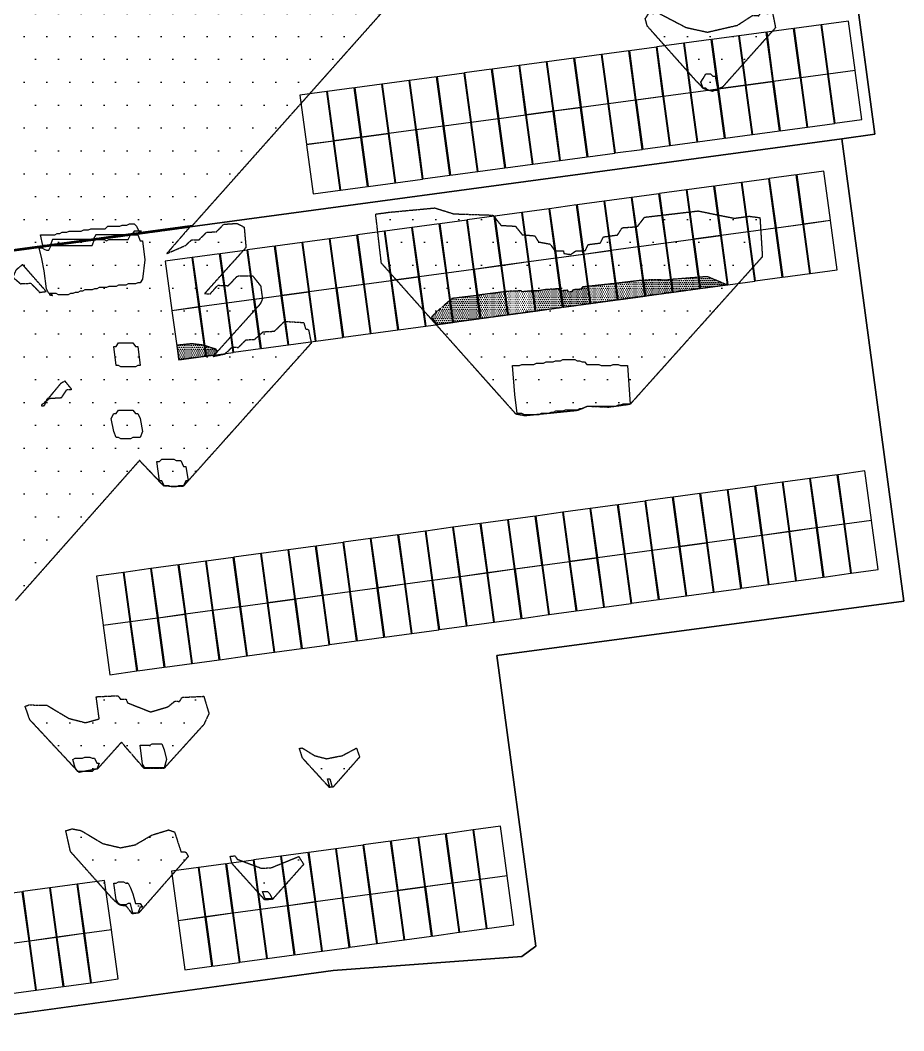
# Model space of a CAD drawing. Header units: millimetres. Extents: x -245826 to 350363, y -160205 to 260795.
# Drawn here: x 38892 to 75684, y -33783 to 8296 of the extents above; entities that cross this region are included whole.
import ezdxf

# ---------------------------------------------------------------- set-up
doc = ezdxf.new("R2010")
doc.units = ezdxf.units.MM
doc.linetypes.add('DASHED', pattern=[1.524, 1.27, -0.254])
for name, color, linetype in [('Module', 7, 'ByLayer'), ('Obstruction', 7, 'ByLayer'), ('Ridge Line', 7, 'ByLayer'), ('Shading', 8, 'DASHED'), ('Unit Area Boundary', 7, 'ByLayer')]:
    doc.layers.add(name, color=color, linetype=linetype)

# ---------------------------------------------------------------- blocks, each defined once
blk = doc.blocks.new('*U0')
at = {"layer": 'Unit Area Boundary', "color": 2}
blk.add_polyline3d([(65156, 73133, 16333), (74483, 3548, 16333), (73104, 3363, 16333), (75684, -15888, 16333), (58744, -18158, 16333), (60367, -30264, 16333), (59773, -30689, 16333), (51926, -31279, 16333), (33618, -33783, 16333), (31973, -21753, 16333), (1173, -25964, 16333)], dxfattribs=at)
at = {"flags": 1}
for tag in ['unit_id', 'unit_name', 'parapet_height', 'ground_elevation', 'is_enable_parapet']:
    blk.add_attdef(tag, (0, 0), '', height=2.5, dxfattribs=at)
blk = doc.blocks.new('*U1')
at = {"layer": 'Ridge Line', "color": 30}
for p, q in [((74483, 3548, 13743), (67036, 59108, 14232)), ((73104, 3363, 13743), (74483, 3548, 13743)), ((4771, -5873, 13749), (73104, 3363, 13743)), ((73104, 3363, 10899), (4771, -5873, 10658)), ((75684, -15888, 10899), (73104, 3363, 10899)), ((58744, -18158, 10839), (75684, -15888, 10899)), ((60367, -30264, 10839), (58744, -18158, 10839)), ((59773, -30689, 10837), (60367, -30264, 10839)), ((51926, -31279, 10810), (59773, -30689, 10837)), ((33618, -33783, 10745), (51926, -31279, 10810))]:
    blk.add_line(p, q, dxfattribs=at)
at = {"flags": 1}
for tag in ['unit_id', 'unit_name']:
    blk.add_attdef(tag, (0, 0), '', height=2.5, dxfattribs=at)
blk = doc.blocks.new('*U6')
at = {"layer": 'Module', "color": 0}
blk.add_polyline3d([(0, 0, 0), (112.4, 15.2, 0), (84.7, 219.6, 119.1), (-27.6, 204.4, 119.1)], close=True, dxfattribs=at)
at = {"flags": 1}
for tag in ['mounting-hole-spacing1', 'mounting-hole-spacing2', 'module-material', 'vmpo', 'voco', 'silicon-material', 'panel-length', 'panel-width', 'panel-height', 'userid', 'theme', 'note', 'name', 'pmax', 'company-name', 'id', 'impo', 'isco']:
    blk.add_attdef(tag, (0, 0), '', height=2.5, dxfattribs=at)
blk = doc.blocks.new('*U7')
at = {"layer": 'Module', "color": 31}
for p in [(7139.4, 591.1, 1545.2), (7253.8, 606.5, 1545.2), (6796.4, 544.7, 1545.2), (6910.7, 560.2, 1545.2), (7025.1, 575.6, 1545.2), (6453.3, 498.3, 1545.2), (6567.7, 513.8, 1545.2), (6682, 529.2, 1545.2), (6224.6, 467.4, 1545.2), (6338.9, 482.8, 1545.2), (5881.5, 421, 1545.2), (5995.9, 436.5, 1545.2), (6110.2, 451.9, 1545.2), (5538.4, 374.6, 1545.2), (5652.8, 390.1, 1545.2), (5767.1, 405.5, 1545.2), (7167.3, 384.9, 1425.1), (7281.7, 400.4, 1425.1), (5195.3, 328.2, 1545.2), (5309.7, 343.7, 1545.2), (5424.1, 359.1, 1545.2), (6824.2, 338.5, 1425.1), (6938.6, 354, 1425.1), (7053, 369.5, 1425.1), (5081, 312.8, 1545.2), (6481.2, 292.2, 1425.1), (6595.5, 307.6, 1425.1), (6709.9, 323.1, 1425.1), (6138.1, 245.8, 1425), (6252.4, 261.2, 1425), (6366.8, 276.7, 1425), (5909.4, 214.8, 1425.1), (6023.7, 230.3, 1425.1), (5566.3, 168.5, 1425.1), (5680.6, 183.9, 1425.1), (5795, 199.4, 1425.1), (5223.2, 122.1, 1425.1), (5337.6, 137.5, 1425.1), (5451.9, 153, 1425.1), (5108.9, 106.6, 1425.1)]:
    blk.add_blockref('*U6', p, dxfattribs=at)
at = {"flags": 1}
for tag in ['offset-x', 'offset-y', 'mode', 'tilt', 'azimuth', 'align', 'array-mode', 'panel-x', 'panel-y', 'panel-per-row', 'bracket-type', 'bracket-value', 'row-per-array']:
    blk.add_attdef(tag, (0, 0), '', height=2.5, dxfattribs=at)
blk = doc.blocks.new('*U8')
at = {"layer": 'Module', "color": 0}
blk.add_polyline3d([(0, 0, 0), (112.4, 15.4, 0), (84.4, 219.8, 119.1), (-28, 204.4, 119.1)], close=True, dxfattribs=at)
at = {"flags": 1}
for tag in ['mounting-hole-spacing1', 'mounting-hole-spacing2', 'module-material', 'vmpo', 'voco', 'silicon-material', 'panel-length', 'panel-width', 'panel-height', 'userid', 'theme', 'note', 'name', 'pmax', 'company-name', 'id', 'impo', 'isco']:
    blk.add_attdef(tag, (0, 0), '', height=2.5, dxfattribs=at)
blk = doc.blocks.new('*U9')
at = {"layer": 'Module', "color": 41}
for p in [(6922, -50, 1259.7), (7036.3, -34.4, 1259.7), (7150.6, -18.7, 1259.7), (6693.3, -81.3, 1259.7), (6807.6, -65.7, 1259.7), (6350.3, -128.2, 1259.7), (6464.6, -112.6, 1259.7), (6579, -96.9, 1259.7), (6007.3, -175.1, 1256.5), (6121.6, -159.5, 1256.5), (6236, -143.9, 1256.5), (5778.6, -206.4, 1256.5), (5893, -190.8, 1256.5), (5435.6, -253.4, 1256.5), (5549.9, -237.7, 1256.5), (5664.3, -222.1, 1256.5), (6950.2, -256.1, 1139.6), (7064.5, -240.5, 1139.6), (7178.8, -224.8, 1139.6), (5092.6, -300.3, 1256.5), (5206.9, -284.6, 1256.5), (5321.3, -269, 1256.5), (6607.2, -303, 1139.6), (6721.5, -287.4, 1139.6), (6835.8, -271.8, 1139.6), (4863.9, -331.6, 1256.5), (4978.3, -315.9, 1256.5), (6378.5, -334.3, 1139.6), (6492.8, -318.7, 1139.6), (4520.9, -378.5, 1256.5), (4635.3, -362.8, 1256.5), (4749.6, -347.2, 1256.5), (6035.5, -381.2, 1136.4), (6149.8, -365.6, 1136.4), (6264.2, -350, 1136.4), (5692.5, -428.2, 1136.4), (5806.8, -412.5, 1136.4), (5921.1, -396.9, 1136.4), (5463.8, -459.5, 1136.4), (5578.1, -443.8, 1136.4), (5120.8, -506.4, 1136.4), (5235.1, -490.7, 1136.4), (5349.5, -475.1, 1136.4), (4777.8, -553.3, 1136.4), (4892.1, -537.7, 1136.4), (5006.5, -522, 1136.4), (4549.1, -584.6, 1136.4), (4663.5, -568.9, 1136.4), (7321.4, -1267.1, 1259.7), (7092.8, -1298.4, 1259.7), (7207.1, -1282.8, 1259.7), (6749.7, -1345.3, 1259.7), (6864.1, -1329.7, 1259.7), (6978.4, -1314, 1259.7), (6406.7, -1392.2, 1256.5), (6521.1, -1376.6, 1259.7), (6635.4, -1361, 1259.7), (6063.7, -1439.2, 1256.5), (6178.1, -1423.5, 1256.5), (6292.4, -1407.9, 1256.5), (5835.1, -1470.5, 1256.5), (5949.4, -1454.8, 1256.5), (7349.6, -1473.2, 1139.6), (5492.1, -1517.4, 1256.5), (5606.4, -1501.7, 1256.5), (5720.7, -1486.1, 1256.5), (7006.6, -1520.1, 1139.6), (7120.9, -1504.5, 1139.6), (7235.3, -1488.9, 1139.6), (5149.1, -1564.3, 1256.5), (5263.4, -1548.7, 1256.5), (5377.7, -1533, 1256.5), (6777.9, -1551.4, 1139.6), (6892.3, -1535.8, 1139.6), (4920.4, -1595.6, 1256.5), (5034.7, -1579.9, 1256.5), (6434.9, -1598.3, 1136.4), (6549.3, -1582.7, 1139.6), (6663.6, -1567.1, 1139.6), (4577.4, -1642.5, 1256.5), (4691.7, -1626.9, 1256.5), (4806.1, -1611.2, 1256.5), (6091.9, -1645.3, 1136.4), (6206.3, -1629.6, 1136.4), (6320.6, -1614, 1136.4), (4234.4, -1689.4, 1256.5), (4348.7, -1673.8, 1256.5), (4463, -1658.2, 1256.5), (5748.9, -1692.2, 1136.4), (5863.3, -1676.6, 1136.4), (5977.6, -1660.9, 1136.4), (5520.3, -1723.5, 1136.4), (5634.6, -1707.8, 1136.4), (5177.3, -1770.4, 1136.4), (5291.6, -1754.8, 1136.4), (5405.9, -1739.1, 1136.4), (4834.2, -1817.3, 1136.4), (4948.6, -1801.7, 1136.4), (5062.9, -1786, 1136.4), (4605.6, -1848.6, 1136.4), (4719.9, -1833, 1136.4), (4262.6, -1895.5, 1136.4), (4376.9, -1879.9, 1136.4), (4491.2, -1864.3, 1136.4), (5576, -2777.6, 1256.6), (5690.3, -2762, 1256.6), (5804.6, -2746.4, 1256.6), (5233, -2824.6, 1256.6), (5347.3, -2808.9, 1256.6), (5461.6, -2793.3, 1256.6), (5004.3, -2855.9, 1256.6), (5118.6, -2840.2, 1256.6), (4661.3, -2902.8, 1256.6), (4775.6, -2887.1, 1256.6), (4889.9, -2871.5, 1257), (4546.9, -2918.4, 1256.6), (5832.8, -2952.5, 1136.5), (4042, -2987.5, 1248.4), (4156.4, -2971.8, 1248.4), (5604.2, -2983.7, 1136.5), (5718.5, -2968.1, 1136.5), (3813.4, -3018.8, 1248.4), (3927.7, -3003.1, 1248.4), (5261.1, -3030.7, 1136.5), (5375.5, -3015, 1136.5), (5489.8, -2999.4, 1136.5), (4918.1, -3077.6, 1136.5), (5032.5, -3062, 1136.5), (5146.8, -3046.3, 1136.5), (4689.5, -3108.9, 1136.5), (4803.8, -3093.2, 1136.5), (4575.1, -3124.5, 1136.5), (4070.2, -3193.6, 1128.3), (4184.6, -3177.9, 1128.3), (3841.6, -3224.9, 1128.3), (3955.9, -3209.2, 1128.3)]:
    blk.add_blockref('*U8', p, dxfattribs=at)
at = {"flags": 1}
for tag in ['offset-x', 'offset-y', 'mode', 'tilt', 'azimuth', 'align', 'array-mode', 'panel-x', 'panel-y', 'panel-per-row', 'bracket-type', 'bracket-value', 'row-per-array']:
    blk.add_attdef(tag, (0, 0), '', height=2.5, dxfattribs=at)
blk = doc.blocks.new('*U61')
at = {"layer": 'Obstruction', "color": 1}
blk.add_polyline3d([(67236, 5715, 14629), (67336, 5865, 14629), (67436, 6065, 14629), (67536, 6065, 14629), (67636, 6065, 14629), (67736, 5965, 14629), (67836, 5965, 14629), (67836, 5965, 14629), (67936, 5365, 14629), (67936, 5365, 14629), (67836, 5365, 14629), (67736, 5365, 14629), (67636, 5365, 14629), (67536, 5365, 14629), (67436, 5465, 14629), (67336, 5465, 14629), (67336, 5465, 14629)], close=True, dxfattribs=at)
at = {"flags": 1}
for tag in ['height', 'shape']:
    blk.add_attdef(tag, (0, 0), '', height=2.5, dxfattribs=at)
blk = doc.blocks.new('*U68')
at = {"layer": 'Obstruction', "color": 1}
blk.add_polyline3d([(39736, -635, 17129), (39836, -635, 17129), (39936, -635, 17129), (40036, -635, 17129), (40136, -635, 17129), (40236, -635, 17129), (40336, -635, 17129), (40436, -585, 17129), (40536, -585, 17129), (40636, -535, 17129), (40736, -535, 17129), (40836, -535, 17129), (40936, -485, 17129), (41036, -485, 17129), (41136, -485, 17129), (41236, -485, 17129), (41336, -485, 17129), (41436, -485, 17129), (41536, -435, 17129), (41636, -435, 17129), (41736, -435, 17129), (41836, -385, 17129), (41936, -385, 17129), (42036, -385, 17129), (42136, -385, 17129), (42236, -385, 17129), (42336, -385, 17129), (42436, -385, 17129), (42536, -285, 17129), (42636, -285, 17129), (42736, -285, 17129), (42836, -285, 17129), (42936, -285, 17129), (43036, -285, 17129), (43136, -235, 17129), (43236, -235, 17129), (43336, -235, 17129), (43436, -185, 17129), (43536, -185, 17129), (43636, -185, 17129), (43736, -285, 17129), (43836, -485, 17129), (43836, -485, 17129), (43936, -485, 17129), (43936, -485, 17129), (43836, -485, 17129), (43736, -485, 17129), (43636, -485, 17129), (43536, -635, 17129), (43436, -635, 17129), (43336, -635, 17129), (43236, -635, 17129), (43136, -635, 17129), (43036, -635, 17129), (42936, -635, 17129), (42836, -635, 17129), (42736, -635, 17129), (42636, -635, 17129), (42536, -635, 17129), (42436, -635, 17129), (42336, -635, 17129), (42236, -635, 17129), (42136, -635, 17129), (42036, -635, 17129), (41936, -835, 17129), (41836, -835, 17129), (41736, -835, 17129), (41636, -835, 17129), (41536, -835, 17129), (41436, -835, 17129), (41336, -835, 17129), (41236, -835, 17129), (41136, -835, 17129), (41036, -835, 17129), (40936, -835, 17129), (40836, -835, 17129), (40736, -835, 17129), (40636, -835, 17129), (40536, -835, 17129), (40436, -835, 17129), (40336, -835, 17129), (40236, -835, 17129), (40136, -1085, 17129), (40036, -1085, 17129), (39936, -1085, 17129), (39836, -1085, 17129), (39836, -1085, 17129)], close=True, dxfattribs=at)
at = {"flags": 1}
for tag in ['height', 'shape']:
    blk.add_attdef(tag, (0, 0), '', height=2.5, dxfattribs=at)
blk = doc.blocks.new('*U95')
at = {"layer": 'Obstruction', "color": 1}
blk.add_polyline3d([(39686, -1185, 18779), (39786, -1185, 18779), (39886, -1235, 18779), (39986, -1285, 18779), (40086, -1285, 18779), (40186, -1085, 18779), (40286, -1085, 18779), (40386, -1085, 18779), (40486, -1085, 18779), (40586, -1085, 18779), (40686, -1085, 18779), (40786, -1085, 18779), (40886, -1085, 18779), (40986, -1085, 18779), (41086, -1085, 18779), (41186, -1085, 18779), (41286, -1085, 18779), (41386, -1085, 18779), (41486, -1085, 18779), (41586, -1085, 18779), (41686, -1085, 18779), (41786, -1085, 18779), (41886, -1085, 18779), (41986, -835, 18779), (42086, -835, 18779), (42186, -835, 18779), (42286, -835, 18779), (42386, -835, 18779), (42486, -885, 18779), (42586, -835, 18779), (42686, -835, 18779), (42786, -835, 18779), (42886, -835, 18779), (42986, -835, 18779), (43086, -835, 18779), (43186, -835, 18779), (43286, -835, 18779), (43386, -835, 18779), (43486, -635, 18779), (43586, -635, 18779), (43686, -635, 18779), (43786, -635, 18779), (43886, -885, 18779), (43986, -885, 18779), (43986, -885, 18779), (44086, -1685, 18779), (44086, -1685, 18779), (43986, -2485, 18779), (43886, -2635, 18779), (43786, -2635, 18779), (43686, -2685, 18779), (43586, -2685, 18779), (43486, -2685, 18779), (43386, -2685, 18779), (43286, -2735, 18779), (43186, -2735, 18779), (43086, -2735, 18779), (42986, -2735, 18779), (42886, -2785, 18779), (42786, -2785, 18779), (42686, -2785, 18779), (42586, -2785, 18779), (42486, -2835, 18779), (42386, -2835, 18779), (42286, -2835, 18779), (42186, -2835, 18779), (42086, -2885, 18779), (41986, -2885, 18779), (41886, -2935, 18779), (41786, -2935, 18779), (41686, -2935, 18779), (41586, -2935, 18779), (41486, -2985, 18779), (41386, -2985, 18779), (41286, -3035, 18779), (41186, -3035, 18779), (41086, -3085, 18779), (40986, -3085, 18779), (40886, -3135, 18779), (40786, -3135, 18779), (40686, -3135, 18779), (40586, -3135, 18779), (40486, -3135, 18779), (40386, -3085, 18779), (40286, -3085, 18779), (40186, -3085, 18779), (40086, -3085, 18779), (39986, -2885, 18779), (39886, -2135, 18779), (39786, -1635, 18779), (39786, -1635, 18779)], close=True, dxfattribs=at)
at = {"flags": 1}
for tag in ['height', 'shape']:
    blk.add_attdef(tag, (0, 0), '', height=2.5, dxfattribs=at)
blk = doc.blocks.new('*U96')
at = {"layer": 'Obstruction', "color": 1}
blk.add_polyline3d([(44586, -10085, 12629), (44686, -10085, 12629), (44786, -9985, 12629), (44886, -9985, 12629), (44986, -9985, 12629), (45086, -9985, 12629), (45186, -9985, 12629), (45286, -9985, 12629), (45386, -10035, 12629), (45486, -10035, 12629), (45586, -10035, 12629), (45686, -10285, 12629), (45786, -10285, 12629), (45786, -10285, 12629), (45886, -10885, 12629), (45886, -10885, 12629), (45786, -10885, 12629), (45686, -11085, 12629), (45586, -11085, 12629), (45486, -11085, 12629), (45386, -11135, 12629), (45286, -11135, 12629), (45186, -11135, 12629), (45086, -11085, 12629), (44986, -11085, 12629), (44886, -11085, 12629), (44786, -10885, 12629), (44686, -10885, 12629), (44686, -10885, 12629)], close=True, dxfattribs=at)
at = {"flags": 1}
for tag in ['height', 'shape']:
    blk.add_attdef(tag, (0, 0), '', height=2.5, dxfattribs=at)
blk = doc.blocks.new('*U97')
at = {"layer": 'Obstruction', "color": 1}
blk.add_polyline3d([(48986, -27985, 11279), (49086, -27985, 11279), (49186, -27985, 11279), (49286, -28085, 11279), (49286, -28085, 11279), (49386, -28285, 11279), (49386, -28285, 11279), (49286, -28285, 11279), (49186, -28285, 11279), (49086, -28285, 11279), (49086, -28285, 11279)], close=True, dxfattribs=at)
at = {"flags": 1}
for tag in ['height', 'shape']:
    blk.add_attdef(tag, (0, 0), '', height=2.5, dxfattribs=at)
blk = doc.blocks.new('*U98')
at = {"layer": 'Obstruction', "color": 1}
blk.add_polyline3d([(51686, -23285, 11229), (51786, -23285, 11229), (51786, -23285, 11229), (51886, -23635, 11229), (51886, -23635, 11229), (51786, -23635, 11229), (51786, -23635, 11229)], close=True, dxfattribs=at)
at = {"flags": 1}
for tag in ['height', 'shape']:
    blk.add_attdef(tag, (0, 0), '', height=2.5, dxfattribs=at)
blk = doc.blocks.new('*U99')
at = {"layer": 'Obstruction', "color": 1}
blk.add_polyline3d([(59386, -6085, 12829), (59486, -6085, 12829), (59586, -6085, 12829), (59686, -6085, 12829), (59786, -6035, 12829), (59886, -6035, 12829), (59986, -6035, 12829), (60086, -6035, 12829), (60186, -6035, 12829), (60286, -6035, 12829), (60386, -5985, 12829), (60486, -5985, 12829), (60586, -5985, 12829), (60686, -5985, 12829), (60786, -5935, 12829), (60886, -5935, 12829), (60986, -5935, 12829), (61086, -5935, 12829), (61186, -5885, 12829), (61286, -5885, 12829), (61386, -5885, 12829), (61486, -5835, 12829), (61586, -5835, 12829), (61686, -5835, 12829), (61786, -5835, 12829), (61886, -5835, 12829), (61986, -5835, 12829), (62086, -5885, 12829), (62186, -5885, 12829), (62286, -5935, 12829), (62386, -5935, 12829), (62486, -6035, 12829), (62586, -6035, 12829), (62686, -6035, 12829), (62786, -6035, 12829), (62886, -6035, 12829), (62986, -6035, 12829), (63086, -6085, 12829), (63186, -6085, 12829), (63286, -6085, 12829), (63386, -6085, 12829), (63486, -6085, 12829), (63586, -6035, 12829), (63686, -6035, 12829), (63786, -6035, 12829), (63886, -6085, 12829), (63986, -6085, 12829), (64086, -6085, 12829), (64186, -6085, 12829), (64186, -6085, 12829), (64286, -7685, 12829), (64286, -7685, 12829), (64186, -7685, 12829), (64086, -7685, 12829), (63986, -7685, 12829), (63886, -7735, 12829), (63786, -7735, 12829), (63686, -7785, 12829), (63586, -7785, 12829), (63486, -7785, 12829), (63386, -7785, 12829), (63286, -7785, 12829), (63186, -7785, 12829), (63086, -7785, 12829), (62986, -7785, 12829), (62886, -7785, 12829), (62786, -7785, 12829), (62686, -7785, 12829), (62586, -7785, 12829), (62486, -7785, 12829), (62386, -7835, 12829), (62286, -7885, 12829), (62186, -7885, 12829), (62086, -7935, 12829), (61986, -7935, 12829), (61886, -7935, 12829), (61786, -7935, 12829), (61686, -7935, 12829), (61586, -7935, 12829), (61486, -7985, 12829), (61386, -7985, 12829), (61286, -7985, 12829), (61186, -7985, 12829), (61086, -8035, 12829), (60986, -8035, 12829), (60886, -8085, 12829), (60786, -8085, 12829), (60686, -8085, 12829), (60586, -8085, 12829), (60486, -8135, 12829), (60386, -8135, 12829), (60286, -8135, 12829), (60186, -8135, 12829), (60086, -8135, 12829), (59986, -8135, 12829), (59886, -8135, 12829), (59786, -8085, 12829), (59686, -8085, 12829), (59586, -8085, 12829), (59486, -7285, 12829), (59486, -7285, 12829)], close=True, dxfattribs=at)
at = {"flags": 1}
for tag in ['height', 'shape']:
    blk.add_attdef(tag, (0, 0), '', height=2.5, dxfattribs=at)
blk = doc.blocks.new('*U102')
at = {"layer": 'Obstruction', "color": 1}
blk.add_polyline3d([(41086, -22485, 11479), (41186, -22435, 11479), (41286, -22435, 11479), (41386, -22435, 11479), (41486, -22435, 11479), (41586, -22385, 11479), (41686, -22385, 11479), (41786, -22385, 11479), (41886, -22435, 11479), (41986, -22435, 11479), (42086, -22635, 11479), (42086, -22635, 11479), (42186, -22635, 11479), (42186, -22635, 11479), (42086, -22885, 11479), (41986, -22885, 11479), (41886, -22985, 11479), (41786, -22985, 11479), (41686, -22985, 11479), (41586, -22985, 11479), (41486, -22985, 11479), (41386, -22985, 11479), (41286, -22985, 11479), (41186, -22835, 11479), (41186, -22835, 11479)], close=True, dxfattribs=at)
at = {"flags": 1}
for tag in ['height', 'shape']:
    blk.add_attdef(tag, (0, 0), '', height=2.5, dxfattribs=at)
blk = doc.blocks.new('*U103')
at = {"layer": 'Obstruction', "color": 1}
blk.add_polyline3d([(42786, -5285, 12379), (42886, -5285, 12379), (42986, -5135, 12379), (43086, -5135, 12379), (43186, -5135, 12379), (43286, -5135, 12379), (43386, -5135, 12379), (43486, -5135, 12379), (43586, -5135, 12379), (43686, -5285, 12379), (43786, -5285, 12379), (43786, -5285, 12379), (43886, -6085, 12379), (43886, -6085, 12379), (43786, -6085, 12379), (43686, -6135, 12379), (43586, -6135, 12379), (43486, -6135, 12379), (43386, -6135, 12379), (43286, -6135, 12379), (43186, -6135, 12379), (43086, -6135, 12379), (42986, -6085, 12379), (42886, -6085, 12379), (42886, -6085, 12379)], close=True, dxfattribs=at)
at = {"flags": 1}
for tag in ['height', 'shape']:
    blk.add_attdef(tag, (0, 0), '', height=2.5, dxfattribs=at)
blk = doc.blocks.new('*U105')
at = {"layer": 'Obstruction', "color": 1}
blk.add_polyline3d([(42686, -8285, 12579), (42786, -8085, 12579), (42886, -8085, 12579), (42986, -7935, 12579), (43086, -7935, 12579), (43186, -7935, 12579), (43286, -7935, 12579), (43386, -7935, 12579), (43486, -7935, 12579), (43586, -7935, 12579), (43686, -8085, 12579), (43786, -8085, 12579), (43886, -8285, 12579), (43886, -8285, 12579), (43986, -8835, 12579), (43986, -8835, 12579), (43886, -9085, 12579), (43786, -9085, 12579), (43686, -9085, 12579), (43586, -9085, 12579), (43486, -9135, 12579), (43386, -9135, 12579), (43286, -9135, 12579), (43186, -9135, 12579), (43086, -9135, 12579), (42986, -9085, 12579), (42886, -9085, 12579), (42786, -8835, 12579), (42786, -8835, 12579)], close=True, dxfattribs=at)
at = {"flags": 1}
for tag in ['height', 'shape']:
    blk.add_attdef(tag, (0, 0), '', height=2.5, dxfattribs=at)
blk = doc.blocks.new('*U106')
at = {"layer": 'Obstruction', "color": 1}
blk.add_polyline3d([(43886, -21885, 11429), (43986, -21885, 11429), (44086, -21885, 11429), (44186, -21885, 11429), (44286, -21885, 11429), (44386, -21835, 11429), (44486, -21835, 11429), (44586, -21835, 11429), (44686, -21835, 11429), (44786, -21835, 11429), (44886, -22085, 11429), (44886, -22085, 11429), (44986, -22485, 11429), (44986, -22485, 11429), (44886, -22835, 11429), (44786, -22835, 11429), (44686, -22835, 11429), (44586, -22835, 11429), (44486, -22835, 11429), (44386, -22835, 11429), (44286, -22835, 11429), (44186, -22835, 11429), (44086, -22835, 11429), (43986, -22685, 11429), (43986, -22685, 11429)], close=True, dxfattribs=at)
at = {"flags": 1}
for tag in ['height', 'shape']:
    blk.add_attdef(tag, (0, 0), '', height=2.5, dxfattribs=at)
blk = doc.blocks.new('*U107')
at = {"layer": 'Obstruction', "color": 1}
blk.add_polyline3d([(42786, -27635, 11479), (42886, -27635, 11479), (42986, -27585, 11479), (43086, -27585, 11479), (43186, -27585, 11479), (43286, -27635, 11479), (43386, -27635, 11479), (43486, -27835, 11479), (43586, -28085, 11479), (43686, -28485, 11479), (43786, -28485, 11479), (43886, -28485, 11479), (43886, -28485, 11479), (43986, -28635, 11479), (43986, -28635, 11479), (43886, -28635, 11479), (43786, -28885, 11479), (43686, -28885, 11479), (43586, -28885, 11479), (43486, -28485, 11479), (43386, -28485, 11479), (43286, -28535, 11479), (43186, -28535, 11479), (43086, -28535, 11479), (42986, -28485, 11479), (42886, -28335, 11479), (42886, -28335, 11479)], close=True, dxfattribs=at)
at = {"flags": 1}
for tag in ['height', 'shape']:
    blk.add_attdef(tag, (0, 0), '', height=2.5, dxfattribs=at)
blk = doc.blocks.new('*U183')
at = {"layer": 'Obstruction', "color": 1}
blk.add_polyline3d([(67236, 5715, 14629), (67336, 5865, 14629), (67436, 6065, 14629), (67536, 6065, 14629), (67636, 6065, 14629), (67736, 5965, 14629), (67836, 5965, 14629), (67836, 5965, 14629), (67936, 5365, 14629), (67936, 5365, 14629), (67836, 5365, 14629), (67736, 5365, 14629), (67636, 5365, 14629), (67536, 5365, 14629), (67436, 5465, 14629), (67336, 5465, 14629), (67336, 5465, 14629)], close=True, dxfattribs=at)
at = {"flags": 1}
for tag in ['height', 'shape']:
    blk.add_attdef(tag, (0, 0), '', height=2.5, dxfattribs=at)
blk = doc.blocks.new('*U190')
at = {"layer": 'Obstruction', "color": 1}
blk.add_polyline3d([(39736, -635, 17129), (39836, -635, 17129), (39936, -635, 17129), (40036, -635, 17129), (40136, -635, 17129), (40236, -635, 17129), (40336, -635, 17129), (40436, -585, 17129), (40536, -585, 17129), (40636, -535, 17129), (40736, -535, 17129), (40836, -535, 17129), (40936, -485, 17129), (41036, -485, 17129), (41136, -485, 17129), (41236, -485, 17129), (41336, -485, 17129), (41436, -485, 17129), (41536, -435, 17129), (41636, -435, 17129), (41736, -435, 17129), (41836, -385, 17129), (41936, -385, 17129), (42036, -385, 17129), (42136, -385, 17129), (42236, -385, 17129), (42336, -385, 17129), (42436, -385, 17129), (42536, -285, 17129), (42636, -285, 17129), (42736, -285, 17129), (42836, -285, 17129), (42936, -285, 17129), (43036, -285, 17129), (43136, -235, 17129), (43236, -235, 17129), (43336, -235, 17129), (43436, -185, 17129), (43536, -185, 17129), (43636, -185, 17129), (43736, -285, 17129), (43836, -485, 17129), (43836, -485, 17129), (43936, -485, 17129), (43936, -485, 17129), (43836, -485, 17129), (43736, -485, 17129), (43636, -485, 17129), (43536, -635, 17129), (43436, -635, 17129), (43336, -635, 17129), (43236, -635, 17129), (43136, -635, 17129), (43036, -635, 17129), (42936, -635, 17129), (42836, -635, 17129), (42736, -635, 17129), (42636, -635, 17129), (42536, -635, 17129), (42436, -635, 17129), (42336, -635, 17129), (42236, -635, 17129), (42136, -635, 17129), (42036, -635, 17129), (41936, -835, 17129), (41836, -835, 17129), (41736, -835, 17129), (41636, -835, 17129), (41536, -835, 17129), (41436, -835, 17129), (41336, -835, 17129), (41236, -835, 17129), (41136, -835, 17129), (41036, -835, 17129), (40936, -835, 17129), (40836, -835, 17129), (40736, -835, 17129), (40636, -835, 17129), (40536, -835, 17129), (40436, -835, 17129), (40336, -835, 17129), (40236, -835, 17129), (40136, -1085, 17129), (40036, -1085, 17129), (39936, -1085, 17129), (39836, -1085, 17129), (39836, -1085, 17129)], close=True, dxfattribs=at)
at = {"flags": 1}
for tag in ['height', 'shape']:
    blk.add_attdef(tag, (0, 0), '', height=2.5, dxfattribs=at)
blk = doc.blocks.new('*U217')
at = {"layer": 'Obstruction', "color": 1}
blk.add_polyline3d([(39686, -1185, 18779), (39786, -1185, 18779), (39886, -1235, 18779), (39986, -1285, 18779), (40086, -1285, 18779), (40186, -1085, 18779), (40286, -1085, 18779), (40386, -1085, 18779), (40486, -1085, 18779), (40586, -1085, 18779), (40686, -1085, 18779), (40786, -1085, 18779), (40886, -1085, 18779), (40986, -1085, 18779), (41086, -1085, 18779), (41186, -1085, 18779), (41286, -1085, 18779), (41386, -1085, 18779), (41486, -1085, 18779), (41586, -1085, 18779), (41686, -1085, 18779), (41786, -1085, 18779), (41886, -1085, 18779), (41986, -835, 18779), (42086, -835, 18779), (42186, -835, 18779), (42286, -835, 18779), (42386, -835, 18779), (42486, -885, 18779), (42586, -835, 18779), (42686, -835, 18779), (42786, -835, 18779), (42886, -835, 18779), (42986, -835, 18779), (43086, -835, 18779), (43186, -835, 18779), (43286, -835, 18779), (43386, -835, 18779), (43486, -635, 18779), (43586, -635, 18779), (43686, -635, 18779), (43786, -635, 18779), (43886, -885, 18779), (43986, -885, 18779), (43986, -885, 18779), (44086, -1685, 18779), (44086, -1685, 18779), (43986, -2485, 18779), (43886, -2635, 18779), (43786, -2635, 18779), (43686, -2685, 18779), (43586, -2685, 18779), (43486, -2685, 18779), (43386, -2685, 18779), (43286, -2735, 18779), (43186, -2735, 18779), (43086, -2735, 18779), (42986, -2735, 18779), (42886, -2785, 18779), (42786, -2785, 18779), (42686, -2785, 18779), (42586, -2785, 18779), (42486, -2835, 18779), (42386, -2835, 18779), (42286, -2835, 18779), (42186, -2835, 18779), (42086, -2885, 18779), (41986, -2885, 18779), (41886, -2935, 18779), (41786, -2935, 18779), (41686, -2935, 18779), (41586, -2935, 18779), (41486, -2985, 18779), (41386, -2985, 18779), (41286, -3035, 18779), (41186, -3035, 18779), (41086, -3085, 18779), (40986, -3085, 18779), (40886, -3135, 18779), (40786, -3135, 18779), (40686, -3135, 18779), (40586, -3135, 18779), (40486, -3135, 18779), (40386, -3085, 18779), (40286, -3085, 18779), (40186, -3085, 18779), (40086, -3085, 18779), (39986, -2885, 18779), (39886, -2135, 18779), (39786, -1635, 18779), (39786, -1635, 18779)], close=True, dxfattribs=at)
at = {"flags": 1}
for tag in ['height', 'shape']:
    blk.add_attdef(tag, (0, 0), '', height=2.5, dxfattribs=at)
blk = doc.blocks.new('*U218')
at = {"layer": 'Obstruction', "color": 1}
blk.add_polyline3d([(44586, -10085, 12629), (44686, -10085, 12629), (44786, -9985, 12629), (44886, -9985, 12629), (44986, -9985, 12629), (45086, -9985, 12629), (45186, -9985, 12629), (45286, -9985, 12629), (45386, -10035, 12629), (45486, -10035, 12629), (45586, -10035, 12629), (45686, -10285, 12629), (45786, -10285, 12629), (45786, -10285, 12629), (45886, -10885, 12629), (45886, -10885, 12629), (45786, -10885, 12629), (45686, -11085, 12629), (45586, -11085, 12629), (45486, -11085, 12629), (45386, -11135, 12629), (45286, -11135, 12629), (45186, -11135, 12629), (45086, -11085, 12629), (44986, -11085, 12629), (44886, -11085, 12629), (44786, -10885, 12629), (44686, -10885, 12629), (44686, -10885, 12629)], close=True, dxfattribs=at)
at = {"flags": 1}
for tag in ['height', 'shape']:
    blk.add_attdef(tag, (0, 0), '', height=2.5, dxfattribs=at)
blk = doc.blocks.new('*U219')
at = {"layer": 'Obstruction', "color": 1}
blk.add_polyline3d([(48986, -27985, 11279), (49086, -27985, 11279), (49186, -27985, 11279), (49286, -28085, 11279), (49286, -28085, 11279), (49386, -28285, 11279), (49386, -28285, 11279), (49286, -28285, 11279), (49186, -28285, 11279), (49086, -28285, 11279), (49086, -28285, 11279)], close=True, dxfattribs=at)
at = {"flags": 1}
for tag in ['height', 'shape']:
    blk.add_attdef(tag, (0, 0), '', height=2.5, dxfattribs=at)
blk = doc.blocks.new('*U220')
at = {"layer": 'Obstruction', "color": 1}
blk.add_polyline3d([(51686, -23285, 11229), (51786, -23285, 11229), (51786, -23285, 11229), (51886, -23635, 11229), (51886, -23635, 11229), (51786, -23635, 11229), (51786, -23635, 11229)], close=True, dxfattribs=at)
at = {"flags": 1}
for tag in ['height', 'shape']:
    blk.add_attdef(tag, (0, 0), '', height=2.5, dxfattribs=at)
blk = doc.blocks.new('*U221')
at = {"layer": 'Obstruction', "color": 1}
blk.add_polyline3d([(59386, -6085, 12829), (59486, -6085, 12829), (59586, -6085, 12829), (59686, -6085, 12829), (59786, -6035, 12829), (59886, -6035, 12829), (59986, -6035, 12829), (60086, -6035, 12829), (60186, -6035, 12829), (60286, -6035, 12829), (60386, -5985, 12829), (60486, -5985, 12829), (60586, -5985, 12829), (60686, -5985, 12829), (60786, -5935, 12829), (60886, -5935, 12829), (60986, -5935, 12829), (61086, -5935, 12829), (61186, -5885, 12829), (61286, -5885, 12829), (61386, -5885, 12829), (61486, -5835, 12829), (61586, -5835, 12829), (61686, -5835, 12829), (61786, -5835, 12829), (61886, -5835, 12829), (61986, -5835, 12829), (62086, -5885, 12829), (62186, -5885, 12829), (62286, -5935, 12829), (62386, -5935, 12829), (62486, -6035, 12829), (62586, -6035, 12829), (62686, -6035, 12829), (62786, -6035, 12829), (62886, -6035, 12829), (62986, -6035, 12829), (63086, -6085, 12829), (63186, -6085, 12829), (63286, -6085, 12829), (63386, -6085, 12829), (63486, -6085, 12829), (63586, -6035, 12829), (63686, -6035, 12829), (63786, -6035, 12829), (63886, -6085, 12829), (63986, -6085, 12829), (64086, -6085, 12829), (64186, -6085, 12829), (64186, -6085, 12829), (64286, -7685, 12829), (64286, -7685, 12829), (64186, -7685, 12829), (64086, -7685, 12829), (63986, -7685, 12829), (63886, -7735, 12829), (63786, -7735, 12829), (63686, -7785, 12829), (63586, -7785, 12829), (63486, -7785, 12829), (63386, -7785, 12829), (63286, -7785, 12829), (63186, -7785, 12829), (63086, -7785, 12829), (62986, -7785, 12829), (62886, -7785, 12829), (62786, -7785, 12829), (62686, -7785, 12829), (62586, -7785, 12829), (62486, -7785, 12829), (62386, -7835, 12829), (62286, -7885, 12829), (62186, -7885, 12829), (62086, -7935, 12829), (61986, -7935, 12829), (61886, -7935, 12829), (61786, -7935, 12829), (61686, -7935, 12829), (61586, -7935, 12829), (61486, -7985, 12829), (61386, -7985, 12829), (61286, -7985, 12829), (61186, -7985, 12829), (61086, -8035, 12829), (60986, -8035, 12829), (60886, -8085, 12829), (60786, -8085, 12829), (60686, -8085, 12829), (60586, -8085, 12829), (60486, -8135, 12829), (60386, -8135, 12829), (60286, -8135, 12829), (60186, -8135, 12829), (60086, -8135, 12829), (59986, -8135, 12829), (59886, -8135, 12829), (59786, -8085, 12829), (59686, -8085, 12829), (59586, -8085, 12829), (59486, -7285, 12829), (59486, -7285, 12829)], close=True, dxfattribs=at)
at = {"flags": 1}
for tag in ['height', 'shape']:
    blk.add_attdef(tag, (0, 0), '', height=2.5, dxfattribs=at)
blk = doc.blocks.new('*U224')
at = {"layer": 'Obstruction', "color": 1}
blk.add_polyline3d([(41086, -22485, 11479), (41186, -22435, 11479), (41286, -22435, 11479), (41386, -22435, 11479), (41486, -22435, 11479), (41586, -22385, 11479), (41686, -22385, 11479), (41786, -22385, 11479), (41886, -22435, 11479), (41986, -22435, 11479), (42086, -22635, 11479), (42086, -22635, 11479), (42186, -22635, 11479), (42186, -22635, 11479), (42086, -22885, 11479), (41986, -22885, 11479), (41886, -22985, 11479), (41786, -22985, 11479), (41686, -22985, 11479), (41586, -22985, 11479), (41486, -22985, 11479), (41386, -22985, 11479), (41286, -22985, 11479), (41186, -22835, 11479), (41186, -22835, 11479)], close=True, dxfattribs=at)
at = {"flags": 1}
for tag in ['height', 'shape']:
    blk.add_attdef(tag, (0, 0), '', height=2.5, dxfattribs=at)
blk = doc.blocks.new('*U225')
at = {"layer": 'Obstruction', "color": 1}
blk.add_polyline3d([(42786, -5285, 12379), (42886, -5285, 12379), (42986, -5135, 12379), (43086, -5135, 12379), (43186, -5135, 12379), (43286, -5135, 12379), (43386, -5135, 12379), (43486, -5135, 12379), (43586, -5135, 12379), (43686, -5285, 12379), (43786, -5285, 12379), (43786, -5285, 12379), (43886, -6085, 12379), (43886, -6085, 12379), (43786, -6085, 12379), (43686, -6135, 12379), (43586, -6135, 12379), (43486, -6135, 12379), (43386, -6135, 12379), (43286, -6135, 12379), (43186, -6135, 12379), (43086, -6135, 12379), (42986, -6085, 12379), (42886, -6085, 12379), (42886, -6085, 12379)], close=True, dxfattribs=at)
at = {"flags": 1}
for tag in ['height', 'shape']:
    blk.add_attdef(tag, (0, 0), '', height=2.5, dxfattribs=at)
blk = doc.blocks.new('*U227')
at = {"layer": 'Obstruction', "color": 1}
blk.add_polyline3d([(42686, -8285, 12579), (42786, -8085, 12579), (42886, -8085, 12579), (42986, -7935, 12579), (43086, -7935, 12579), (43186, -7935, 12579), (43286, -7935, 12579), (43386, -7935, 12579), (43486, -7935, 12579), (43586, -7935, 12579), (43686, -8085, 12579), (43786, -8085, 12579), (43886, -8285, 12579), (43886, -8285, 12579), (43986, -8835, 12579), (43986, -8835, 12579), (43886, -9085, 12579), (43786, -9085, 12579), (43686, -9085, 12579), (43586, -9085, 12579), (43486, -9135, 12579), (43386, -9135, 12579), (43286, -9135, 12579), (43186, -9135, 12579), (43086, -9135, 12579), (42986, -9085, 12579), (42886, -9085, 12579), (42786, -8835, 12579), (42786, -8835, 12579)], close=True, dxfattribs=at)
at = {"flags": 1}
for tag in ['height', 'shape']:
    blk.add_attdef(tag, (0, 0), '', height=2.5, dxfattribs=at)
blk = doc.blocks.new('*U228')
at = {"layer": 'Obstruction', "color": 1}
blk.add_polyline3d([(43886, -21885, 11429), (43986, -21885, 11429), (44086, -21885, 11429), (44186, -21885, 11429), (44286, -21885, 11429), (44386, -21835, 11429), (44486, -21835, 11429), (44586, -21835, 11429), (44686, -21835, 11429), (44786, -21835, 11429), (44886, -22085, 11429), (44886, -22085, 11429), (44986, -22485, 11429), (44986, -22485, 11429), (44886, -22835, 11429), (44786, -22835, 11429), (44686, -22835, 11429), (44586, -22835, 11429), (44486, -22835, 11429), (44386, -22835, 11429), (44286, -22835, 11429), (44186, -22835, 11429), (44086, -22835, 11429), (43986, -22685, 11429), (43986, -22685, 11429)], close=True, dxfattribs=at)
at = {"flags": 1}
for tag in ['height', 'shape']:
    blk.add_attdef(tag, (0, 0), '', height=2.5, dxfattribs=at)
blk = doc.blocks.new('*U229')
at = {"layer": 'Obstruction', "color": 1}
blk.add_polyline3d([(42786, -27635, 11479), (42886, -27635, 11479), (42986, -27585, 11479), (43086, -27585, 11479), (43186, -27585, 11479), (43286, -27635, 11479), (43386, -27635, 11479), (43486, -27835, 11479), (43586, -28085, 11479), (43686, -28485, 11479), (43786, -28485, 11479), (43886, -28485, 11479), (43886, -28485, 11479), (43986, -28635, 11479), (43986, -28635, 11479), (43886, -28635, 11479), (43786, -28885, 11479), (43686, -28885, 11479), (43586, -28885, 11479), (43486, -28485, 11479), (43386, -28485, 11479), (43286, -28535, 11479), (43186, -28535, 11479), (43086, -28535, 11479), (42986, -28485, 11479), (42886, -28335, 11479), (42886, -28335, 11479)], close=True, dxfattribs=at)
at = {"flags": 1}
for tag in ['height', 'shape']:
    blk.add_attdef(tag, (0, 0), '', height=2.5, dxfattribs=at)

msp = doc.modelspace()

# ---------------------------------------------------------------- hatches: boundary and pattern name
at = {"layer": 'Shading'}
h = msp.add_hatch(dxfattribs=at)
h.set_pattern_fill('DOTS', scale=600)
h.paths.add_polyline_path([(17254, 17054), (17075, 19250), (20924, 19771), (21246, 19418), (21806, 19335), (21959, 19078), (23171, 18806), (23801, 18495), (24626, 18488), (24955, 18374), (25483, 18524), (25583, 18657), (25934, 18665), (26034, 18797), (26799, 18940), (27147, 19265), (27498, 19273), (27880, 19642), (28308, 19660), (28761, 20078), (29306, 20112), (29830, 20580), (31612, 20742), (31830, 20573), (32255, 18014), (32138, 17720), (32104, 16526), (31859, 16017), (30388, 14431), (30819, 13855), (31034, 14003), (31424, 14016), (31485, 14143), (31914, 14161), (32185, 14476), (32537, 14484), (32918, 14852), (33606, 14985), (33800, 15289), (34603, 15437), (34869, 15790), (35821, 15999), (36606, 15986), (36671, 15797), (36787, 15812), (37384, 11690), (37504, 11667), (37177, 11187), (37461, 10829), (37813, 10837), (37902, 11047), (38215, 11050), (38520, 10536), (38795, 10533), (38884, 10744), (39197, 10746), (39507, 10194), (39699, 10220), (39755, 10386), (40063, 10428), (40177, 10165), (40293, 10181), (40373, 9875), (40533, 9857), (40622, 10067), (40776, 10088), (40935, 10070), (41005, 9841), (41280, 9839), (41369, 10049), (41523, 10070), (41682, 10052), (41757, 9785), (41917, 9767), (42083, 9987), (42396, 9990), (42597, 9660), (42879, 9897), (43115, 9889), (43185, 9661), (43378, 9687), (43429, 9892), (43835, 9788), (43890, 9954), (44275, 10007), (44326, 10212), (44771, 10113), (44821, 10318), (45250, 10337), (45306, 10503), (45745, 10443), (45801, 10609), (46345, 10644), (46401, 10810), (46686, 10729), (46840, 10750), (46896, 10916), (47402, 10945), (47751, 11548), (48037, 11467), (48191, 11488), (48247, 11654), (48873, 11660), (49399, 12405), (49690, 12286), (49861, 12467), (50680, 12499), (51311, 13338), (51640, 13224), (51807, 13444), (52823, 13463), (53670, 14450), (53916, 14364), (54165, 14557), (55500, 14539), (55808, 14581), (55974, 14801), (56529, 14758), (55464, 15961), (55169, 18142), (56027, 18178), (56165, 18316), (56627, 18379), (57129, 17852), (57668, 17925), (58006, 17455), (58468, 17518), (58713, 17154), (59142, 17173), (59305, 16838), (59690, 16890), (59749, 16740), (60057, 16781), (60199, 16602), (60545, 16649), (60605, 16499), (60918, 16501), (60978, 16351), (61763, 16338), (62213, 16201), (63237, 16458), (63298, 16586), (64145, 16700), (64300, 16999), (64768, 17022), (64962, 17326), (65506, 17360), (65766, 17752), (66393, 17758), (66763, 18204), (67511, 18187), (67913, 18400), (68265, 18408), (68564, 17933), (68835, 16225), (62817, 9424), (61991, 9153), (61475, 9202), (57964, 13128), (46057, -259), (38550, -1275), (32233, 5720), (30978, 4282), (28889, 4078), (28675, 4208), (24690, 8743), (24043, 8893), (23726, 9207), (17535, 16140), (17254, 17054)])
h = msp.add_hatch(dxfattribs=at)
h.set_pattern_fill('DOTS', scale=600)
h.paths.add_polyline_path([(64921, 8361), (65115, 8664), (65351, 8657), (66617, 7995), (67506, 7799), (68760, 8087), (69372, 8487), (69647, 8485), (69780, 8661), (70011, 8693), (70219, 8602), (70342, 7984), (68130, 5504), (67722, 5330), (67355, 5439), (67081, 5719), (65001, 8054), (64921, 8361)])
h = msp.add_hatch(dxfattribs=at)
h.set_pattern_fill('DOTS', scale=600)
h.paths.add_polyline_path([(54239, 299), (56158, 480), (56944, 234), (58577, 180), (58912, -245), (59512, -281), (59797, -634), (60319, -681), (60472, -935), (60960, -1025), (61158, -1312), (61513, -1303), (61529, -1418), (61812, -1458), (62030, -1311), (62425, -1297), (62549, -1045), (63055, -977), (63180, -725), (63764, -646), (63961, -345), (64589, -300), (64893, 94), (67118, 355), (68626, 50), (69249, 134), (69693, 77), (69794, -1554), (64282, -7704), (63386, -7825), (62509, -7787), (62096, -7961), (59905, -8178), (59539, -8110), (53931, -1819), (53694, 225), (54239, 299)])
h = msp.add_hatch(dxfattribs=at)
h.set_pattern_fill('DOTS', scale=600)
h.paths.add_polyline_path([(45956, -312), (44995, -1421), (45782, -1079), (46028, -850), (46345, -847), (46659, -530), (47054, -516), (47368, -199), (47918, -164), (48217, -319), (48292, -1171), (46569, -3088), (46808, -3095), (47117, -2740), (47555, -2759), (47937, -2355), (48570, -2347), (48905, -2772), (48978, -3311), (48887, -3519), (46922, -5703), (47423, -5596), (47704, -5324), (47981, -5325), (48295, -5009), (48651, -5000), (49004, -4678), (49477, -4653), (49897, -4244), (50697, -4292), (50772, -4556), (50894, -4579), (51011, -5151), (45672, -11120), (44878, -11110), (43860, -10034), (38700, -15862), (38472, -15932), (37883, -16560), (37644, -16553), (37496, -16338), (36951, -16412), (36569, -16228), (33056, -12238), (32329, -12728), (31968, -12699), (31517, -12290), (29570, -12553), (24758, -7172), (24766, -7523), (24598, -7742), (19293, -13668), (16684, -14020), (16242, -13688), (14830, -13801), (11057, -9650), (4592, -16673), (3993, -16636), (1462, -16979), (1202, -16818), (-1135, -14196), (5547, -13176), (4803, -5913), (15662, -4406), (14359, -5914), (14642, -5954), (14889, -6312), (15200, -6270), (15410, -6359), (15564, -6613), (16007, -6670), (16161, -6924), (16810, -7032), (17524, -7327), (18019, -7182), (18339, -6904), (18728, -6851), (19047, -6573), (19626, -6455), (19756, -6242), (20169, -6069), (23406, -5670), (23263, -5494), (23149, -4648), (24789, -4465), (24851, -4339), (25397, -4266), (26313, -4298), (26476, -4041), (26754, -4043), (26855, -3912), (29981, -3568), (30492, -4125), (31082, -4085), (31378, -4515), (31933, -4518), (32141, -4881), (32336, -4855), (30225, -2438), (45956, -312)])
h.paths.add_polyline_path([(38991, -1880), (38706, -2114), (38586, -2404), (38900, -2675), (39334, -2656), (39703, -3037), (39975, -3000), (38991, -1880)], flags=16)
h.paths.add_polyline_path([(37712, -3267), (36640, -4430), (36544, -4600), (37468, -4396), (38379, -4391), (38464, -4144), (37712, -3267)], flags=16)
h.paths.add_polyline_path([(40185, -3089), (40108, -3100), (40113, -3138), (40235, -3161), (40185, -3089)], flags=16)
h.paths.add_polyline_path([(32375, -4850), (32336, -4855), (32341, -4894), (32380, -4888), (32375, -4850)], flags=16)
h.paths.add_polyline_path([(32896, -4897), (32712, -5000), (32821, -5220), (33216, -5206), (33275, -5355), (33670, -5341), (33769, -5484), (33969, -5496), (34254, -5262), (34877, -5177), (35129, -4987), (34329, -4938), (33950, -5068), (32896, -4897)], flags=16)
h.paths.add_polyline_path([(35157, -4904), (35118, -4910), (35124, -4948), (35163, -4943), (35157, -4904)], flags=16)
h.paths.add_polyline_path([(40757, -6732), (40573, -6836), (40062, -7453), (40612, -7418), (40843, -7073), (41043, -7086), (40757, -6732)], flags=16)
h.paths.add_polyline_path([(40062, -7453), (40023, -7458), (40028, -7497), (40067, -7492), (40062, -7453)], flags=16)
h.paths.add_polyline_path([(40028, -7497), (39989, -7502), (39994, -7541), (40033, -7535), (40028, -7497)], flags=16)
h.paths.add_polyline_path([(39994, -7541), (39781, -7726), (39786, -7764), (39903, -7749), (39994, -7541)], flags=16)
h = msp.add_hatch(dxfattribs=at)
h.set_pattern_fill('DOTS', color=1, scale=50)
h.paths.add_polyline_path([(64838, -2528), (64928, -3181), (66050, -3028), (65979, -2514), (65686, -2532), (65462, -2509), (64838, -2528)])
h = msp.add_hatch(dxfattribs=at)
h.set_pattern_fill('DOTS', color=1, scale=50)
h.paths.add_polyline_path([(66000, -2500), (66072, -3025), (67194, -2871), (67131, -2411), (66000, -2500)])
h = msp.add_hatch(dxfattribs=at)
h.set_pattern_fill('DOTS', color=1, scale=50)
h.paths.add_polyline_path([(67154, -2408), (67217, -2868), (68305, -2719), (67503, -2382), (67154, -2408)])
h = msp.add_hatch(dxfattribs=at)
h.set_pattern_fill('DOTS', color=1, scale=50)
h.paths.add_polyline_path([(60242, -2972), (60357, -3807), (61476, -3653), (61381, -2958), (61334, -2888), (60810, -2916), (60446, -2977), (60242, -2972)])
h = msp.add_hatch(dxfattribs=at)
h.set_pattern_fill('DOTS', color=1, scale=50)
h.paths.add_polyline_path([(62314, -2808), (62237, -2906), (61908, -2929), (61851, -3013), (61741, -3029), (61684, -2949), (61406, -2976), (61498, -3650), (62620, -3497), (62524, -2791), (62314, -2808)])
h = msp.add_hatch(dxfattribs=at)
h.set_pattern_fill('DOTS', color=1, scale=50)
h.paths.add_polyline_path([(62546, -2788), (62643, -3494), (63762, -3341), (63670, -2667), (62546, -2788)])
h = msp.add_hatch(dxfattribs=at)
h.set_pattern_fill('DOTS', color=1, scale=50)
h.paths.add_polyline_path([(63709, -2661), (63694, -2674), (63785, -3338), (64907, -3184), (64818, -2531), (63709, -2661)])
h = msp.add_hatch(dxfattribs=at)
h.set_pattern_fill('DOTS', color=1, scale=50)
h.paths.add_polyline_path([(56870, -3292), (56800, -3356), (56926, -4276), (58045, -4123), (57915, -3170), (56870, -3292)])
h = msp.add_hatch(dxfattribs=at)
h.set_pattern_fill('DOTS', color=1, scale=50)
h.paths.add_polyline_path([(57936, -3157), (58068, -4120), (59190, -3966), (59059, -3014), (57936, -3157)])
h = msp.add_hatch(dxfattribs=at)
h.set_pattern_fill('DOTS', color=1, scale=50)
h.paths.add_polyline_path([(59080, -3000), (59212, -3963), (60334, -3810), (60220, -2975), (59779, -3013), (59743, -2975), (59080, -3000)])
h = msp.add_hatch(dxfattribs=at)
h.set_pattern_fill('DOTS', color=1, scale=50)
h.paths.add_polyline_path([(56767, -3382), (56330, -3758), (56004, -4075), (56266, -4366), (56903, -4279), (56780, -3380), (56767, -3382)])
h = msp.add_hatch(dxfattribs=at)
h.set_pattern_fill('DOTS', color=1, scale=50)
h.paths.add_polyline_path([(45410, -5241), (45492, -5840), (46614, -5687), (46554, -5248), (46541, -5239), (46039, -5177), (45410, -5241)])
h = msp.add_hatch(dxfattribs=at)
h.set_pattern_fill('DOTS', color=1, scale=50)
h.paths.add_polyline_path([(46578, -5256), (46636, -5684), (46966, -5639), (47099, -5500), (47053, -5409), (46578, -5256)])
h = msp.add_hatch(dxfattribs=at)
h.set_pattern_fill('DOTS', scale=600)
h.paths.add_polyline_path([(39249, -20213), (40004, -20229), (40910, -20772), (41609, -20952), (42182, -20796), (42057, -19873), (42963, -19829), (43062, -19972), (43301, -19979), (43361, -20127), (44324, -20506), (45048, -20291), (45334, -20057), (45533, -20069), (45629, -19899), (46535, -19855), (46751, -20570), (46536, -21030), (44880, -22859), (44046, -22855), (43107, -21768), (42107, -22882), (41334, -23025), (39293, -20834), (39098, -20273), (39249, -20213)])
h = msp.add_hatch(dxfattribs=at)
h.set_pattern_fill('DOTS', scale=600)
h.paths.add_polyline_path([(50632, -22004), (51151, -22325), (51645, -22454), (52301, -22326), (52893, -22011), (53023, -22385), (51923, -23631), (51767, -23652), (50650, -22432), (50515, -22019), (50632, -22004)])
h = msp.add_hatch(dxfattribs=at)
h.set_pattern_fill('DOTS', scale=600)
h.paths.add_polyline_path([(41056, -25374), (41422, -25442), (42328, -25985), (43066, -26160), (43684, -26037), (44382, -25629), (45067, -25419), (45316, -25503), (45586, -26328), (45786, -26340), (45890, -26522), (43829, -28876), (43557, -28913), (43315, -28593), (43032, -28553), (42762, -28315), (40986, -26323), (40789, -25449), (41056, -25374)])
h = msp.add_hatch(dxfattribs=at)
h.set_pattern_fill('DOTS', scale=600)
h.paths.add_polyline_path([(47829, -26495), (47928, -26638), (48930, -27012), (49325, -26998), (50490, -26527), (50693, -26852), (49385, -28321), (49068, -28325), (47715, -26824), (47635, -26521), (47829, -26495)])

# ---------------------------------------------------------------- linework, layer by layer
at = {"layer": 'Shading', "linetype": 'DASHED'}
for points in [[(57964, 13128, 13847), (46057, -259, 13747), (38550, -1275, 13747), (32233, 5720, 13815), (30978, 4282, 13805), (28889, 4078, 13805), (28675, 4208, 13807), (24690, 8743, 13851)], [(30225, -2438, 10749), (45956, -312, 10804), (45956, -312, 10804), (44995, -1421, 10801), (45782, -1079, 10803), (46028, -850, 10804), (46345, -847, 10805), (46659, -530, 10807), (47054, -516, 10808), (47368, -199, 10809), (47918, -164, 10811), (48217, -319, 10812), (48292, -1171, 10812), (46569, -3088, 10805), (46808, -3095, 10806), (47117, -2740, 10807), (47555, -2759, 10809), (47937, -2355, 10810), (48570, -2347, 10812), (48905, -2772, 10813), (48978, -3311, 10813), (48887, -3519, 10813), (46922, -5703, 10805), (47423, -5596, 10807), (47704, -5324, 10808), (47981, -5325, 10809), (48295, -5009, 10810), (48651, -5000, 10812), (49004, -4678, 10813), (49477, -4653, 10815), (49897, -4244, 10816), (50697, -4292, 10819), (50772, -4556, 10819), (50894, -4579, 10819), (51011, -5151, 10820), (45672, -11120, 10798), (44878, -11110, 10796), (43860, -10034, 10793), (38700, -15862, 10772)]]:
    msp.add_polyline3d(points, dxfattribs=at)
for points in [[(64921, 8361, 13797), (65115, 8664, 13800), (65351, 8657, 13799), (66617, 7995, 13792), (67506, 7799, 13789), (68760, 8087, 13790), (69372, 8487, 13793), (69647, 8485, 13793), (69780, 8661, 13794), (70011, 8693, 13794), (70219, 8602, 13793), (70342, 7984, 13787), (68130, 5504, 13769), (67722, 5330, 13768), (67355, 5439, 13769), (67081, 5719, 13772), (65001, 8054, 13795), (64921, 8361, 13797)], [(54239, 299, 10833), (56158, 480, 10840), (56944, 234, 10843), (58577, 180, 10848), (58912, -245, 10849), (59512, -281, 10851), (59797, -634, 10852), (60319, -681, 10854), (60472, -935, 10854), (60960, -1025, 10856), (61158, -1312, 10857), (61513, -1303, 10858), (61529, -1418, 10858), (61812, -1458, 10859), (62030, -1311, 10860), (62425, -1297, 10861), (62549, -1045, 10861), (63055, -977, 10863), (63180, -725, 10864), (63764, -646, 10866), (63961, -345, 10867), (64589, -300, 10869), (64893, 94, 10870), (67118, 355, 10878), (68626, 50, 10883), (69249, 134, 10885), (69693, 77, 10887), (69794, -1554, 10886), (64282, -7704, 10864), (63386, -7825, 10861), (62509, -7787, 10858), (62096, -7961, 10857), (59905, -8178, 10849), (59539, -8110, 10848), (53931, -1819, 10831), (53694, 225, 10831), (54239, 299, 10833)], [(38991, -1880, 10780), (38706, -2114, 10778), (38586, -2404, 10778), (38900, -2675, 10779), (39334, -2656, 10780), (39703, -3037, 10781), (39975, -3000, 10782), (38991, -1880, 10780)], [(40185, -3089, 10783), (40108, -3100, 10783), (40113, -3138, 10783), (40235, -3161, 10783), (40185, -3089, 10783)], [(40757, -6732, 10783), (40573, -6836, 10783), (40062, -7453, 10781), (40612, -7418, 10783), (40843, -7073, 10784), (41043, -7086, 10784), (40757, -6732, 10783)], [(39994, -7541, 10780), (39781, -7726, 10780), (39786, -7764, 10780), (39903, -7749, 10780), (39994, -7541, 10780)], [(40028, -7497, 10781), (39989, -7502, 10780), (39994, -7541, 10780), (40033, -7535, 10781), (40028, -7497, 10781)], [(40062, -7453, 10781), (40023, -7458, 10781), (40028, -7497, 10781), (40067, -7492, 10781), (40062, -7453, 10781)], [(39249, -20213, 10772), (40004, -20229, 10775), (40910, -20772, 10777), (41609, -20952, 10780), (42182, -20796, 10782), (42057, -19873, 10782), (42963, -19829, 10785), (43062, -19972, 10785), (43301, -19979, 10786), (43361, -20127, 10786), (44324, -20506, 10789), (45048, -20291, 10792), (45334, -20057, 10793), (45533, -20069, 10794), (45629, -19899, 10794), (46535, -19855, 10797), (46751, -20570, 10798), (46536, -21030, 10797), (44880, -22859, 10790), (44046, -22855, 10787), (43107, -21768, 10785), (42107, -22882, 10781), (41334, -23025, 10778), (39293, -20834, 10772), (39098, -20273, 10771), (39249, -20213, 10772)], [(50632, -22004, 10810), (51151, -22325, 10812), (51645, -22454, 10814), (52301, -22326, 10816), (52893, -22011, 10818), (53023, -22385, 10819), (51923, -23631, 10814), (51767, -23652, 10814), (50650, -22432, 10810), (50515, -22019, 10810), (50632, -22004, 10810)], [(41056, -25374, 10776), (41422, -25442, 10777), (42328, -25985, 10780), (43066, -26160, 10782), (43684, -26037, 10785), (44382, -25629, 10787), (45067, -25419, 10790), (45316, -25503, 10790), (45586, -26328, 10791), (45786, -26340, 10792), (45890, -26522, 10792), (43829, -28876, 10784), (43557, -28913, 10783), (43315, -28593, 10782), (43032, -28553, 10781), (42762, -28315, 10780), (40986, -26323, 10775), (40789, -25449, 10775), (41056, -25374, 10776)], [(47829, -26495, 10799), (47928, -26638, 10799), (48930, -27012, 10802), (49325, -26998, 10804), (50490, -26527, 10808), (50693, -26852, 10808), (49385, -28321, 10803), (49068, -28325, 10802), (47715, -26824, 10798), (47635, -26521, 10798), (47829, -26495, 10799)]]:
    msp.add_polyline3d(points, close=True, dxfattribs=at)
at = {"layer": 'Shading', "color": 1, "linetype": 'DASHED'}
for points in [[(64838, -2528, 11780), (64928, -3181, 11400), (66050, -3028, 11400), (65979, -2514, 11699), (65686, -2532, 11712), (65462, -2509, 11743), (64838, -2528, 11780)], [(66000, -2500, 11706), (66072, -3025, 11400), (67194, -2871, 11400), (67131, -2411, 11668), (66000, -2500, 11706)], [(67154, -2408, 11668), (67217, -2868, 11400), (68305, -2719, 11400), (67503, -2382, 11656), (67154, -2408, 11668)], [(60242, -2972, 11854), (60357, -3807, 11368), (61476, -3653, 11368), (61381, -2958, 11773), (61334, -2888, 11817), (60810, -2916, 11842), (60446, -2977, 11835), (60242, -2972, 11854)], [(62314, -2808, 11786), (62237, -2906, 11736), (61908, -2929, 11748), (61851, -3013, 11705), (61741, -3029, 11705), (61684, -2949, 11754), (61406, -2976, 11761), (61498, -3650, 11368), (62620, -3497, 11368), (62524, -2791, 11779), (62314, -2808, 11786)], [(62546, -2788, 11779), (62643, -3494, 11368), (63762, -3341, 11368), (63670, -2667, 11761), (62546, -2788, 11779)], [(63709, -2661, 11793), (63694, -2674, 11787), (63785, -3338, 11400), (64907, -3184, 11400), (64818, -2531, 11780), (63709, -2661, 11793)], [(56870, -3292, 11935), (56800, -3356, 11904), (56926, -4276, 11368), (58045, -4123, 11368), (57915, -3170, 11923), (56870, -3292, 11935)], [(57936, -3157, 11929), (58068, -4120, 11368), (59190, -3966, 11368), (59059, -3014, 11923), (57936, -3157, 11929)], [(59080, -3000, 11929), (59212, -3963, 11368), (60334, -3810, 11368), (60220, -2975, 11854), (59779, -3013, 11867), (59743, -2975, 11892), (59080, -3000, 11929)], [(56767, -3382, 11892), (56330, -3758, 11711), (56004, -4075, 11555), (56266, -4366, 11368), (56903, -4279, 11368), (56780, -3380, 11892), (56767, -3382, 11892)], [(45410, -5241, 11717), (45492, -5840, 11368), (46614, -5687, 11368), (46554, -5248, 11623), (46541, -5239, 11630), (46039, -5177, 11705), (45410, -5241, 11717)], [(46578, -5256, 11617), (46636, -5684, 11368), (46966, -5639, 11368), (47099, -5500, 11436), (47053, -5409, 11493), (46578, -5256, 11617)]]:
    msp.add_polyline3d(points, close=True, dxfattribs=at)

# ---------------------------------------------------------------- block references
at = {"layer": 'Module', "xscale": 10, "yscale": 10, "zscale": 10}
for name in ['*U7', '*U9']:
    msp.add_blockref(name, (0, 0), dxfattribs=at)
at = {"layer": 'Obstruction'}
for name in ['*U61', '*U183', '*U68', '*U190', '*U95', '*U217', '*U103', '*U225', '*U99', '*U221', '*U105', '*U227', '*U96', '*U218', '*U106', '*U228', '*U102', '*U224', '*U98', '*U220', '*U107', '*U229', '*U97', '*U219']:
    msp.add_blockref(name, (0, 0), dxfattribs=at)
at = {"layer": 'Ridge Line'}
msp.add_blockref('*U1', (0, 0), dxfattribs=at)
at = {"layer": 'Unit Area Boundary'}
msp.add_blockref('*U0', (0, 0), dxfattribs=at)

doc.saveas('drawing.dxf')
